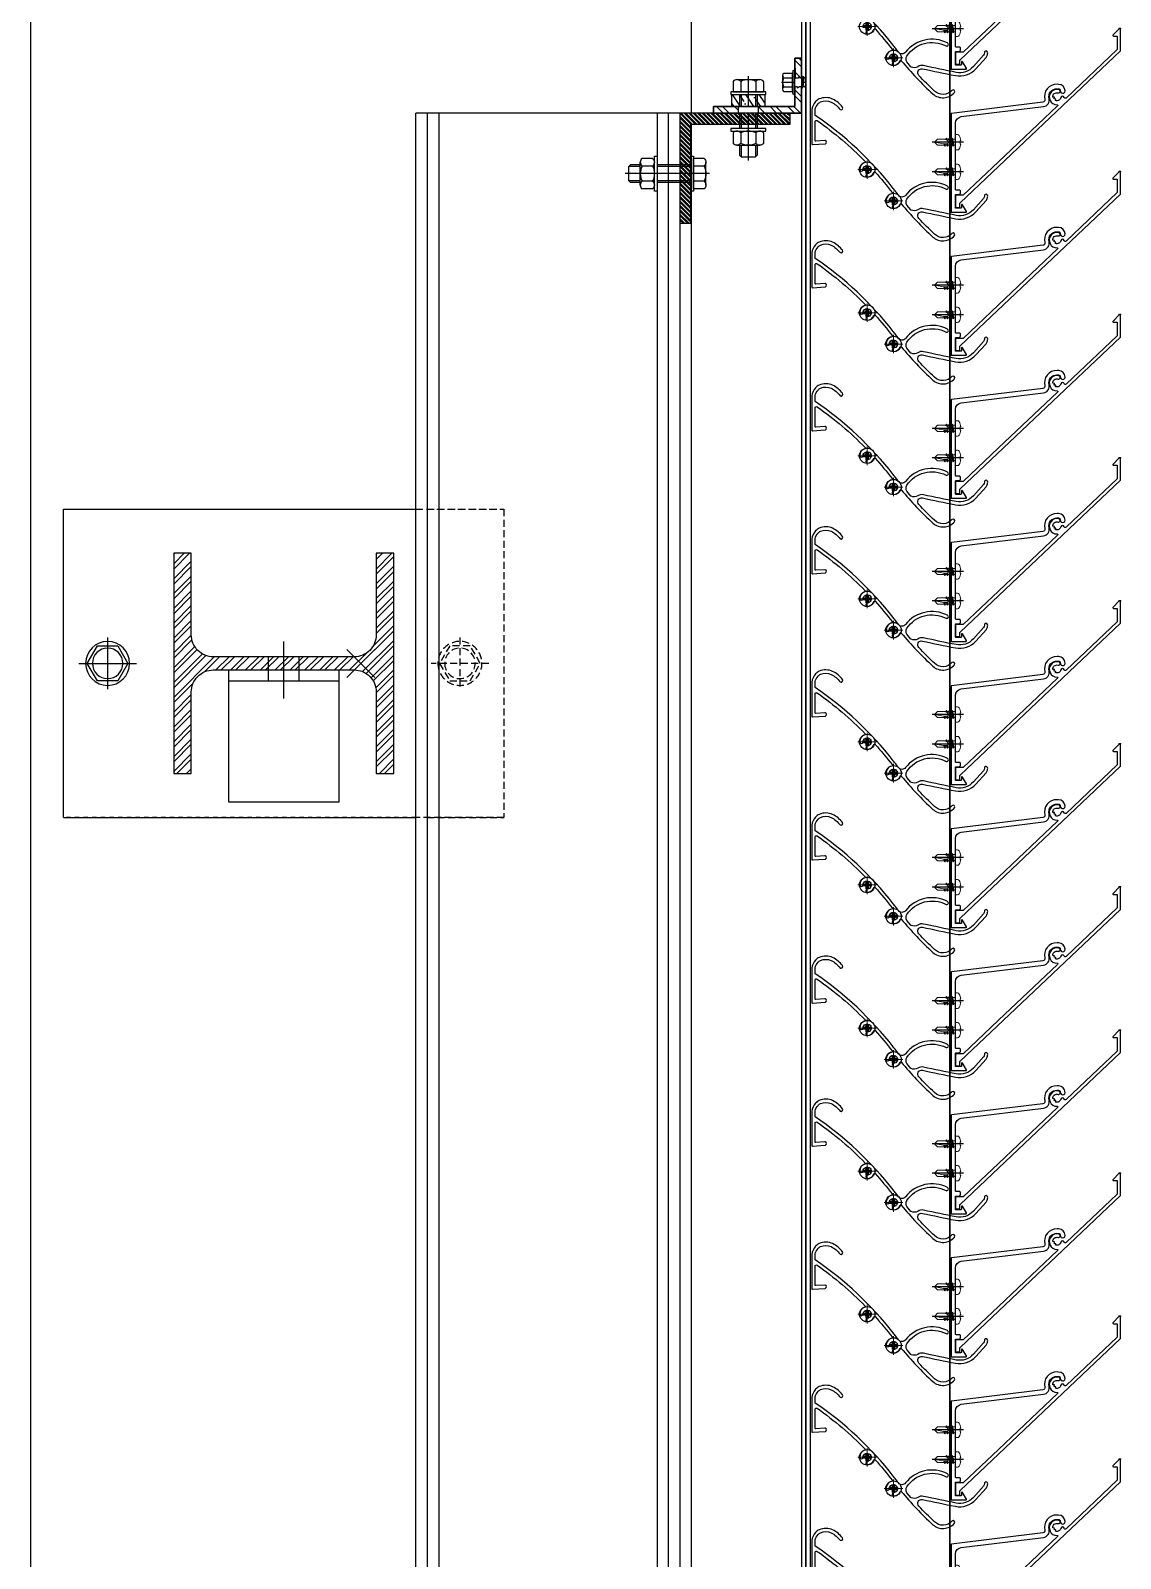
# Model space of a CAD drawing. Header units: millimetres. Extents: x 2519235 to 7246330, y 25937 to 201821.
# Drawn here: x 2752294 to 2752789, y 148856 to 149550 of the extents above; entities that cross this region are included whole.
import ezdxf

# ---------------------------------------------------------------- set-up
doc = ezdxf.new("R2010")
doc.units = ezdxf.units.MM
doc.set_wipeout_variables(frame=1)
for name, pattern in [('CENTER', [50.8, 31.75, -6.35, 6.35, -6.35]), ('DXK_LINE_DOT2', [3.9198, 1.9599, -1.9599]), ('HIDDEN', [0.375, 0.25, -0.125]), ('HIDDEN2', [4.7625, 3.175, -1.5875])]:
    doc.linetypes.add(name, pattern=pattern)
for name, color, linetype in [('000 - STRUCTURE_STEEL_ACCESORIES_MAIN_COLOR_2', 7, 'Continuous'), ('000 - STRUCTURE_STEEL_ACCESORIES_WIPEOUT_', 7, 'Continuous'), ('010 - ASPG_ACCESSORIES_HATCH_', 7, 'Continuous'), ('010 - ASPG_ACCESSORIES_MAIN_COLOR_1', 7, 'Continuous'), ('010 - ASPG_ACCESSORIES_SUB_COLOR_1', 7, 'Continuous'), ('010 - ASPG_ACCESSORIES_SUB_COLOR_2', 7, 'Continuous'), ('010 - ASPG_ACCESSORIES_SYMBOL_', 7, 'Continuous'), ('010 - ASPG_ACCESSORIES_WIPEOUT_', 7, 'Continuous'), ('010 - ASPG_EXTR_DEF_SUB', 7, 'Continuous'), ('010 - ASPG_EXTR_MAIN_COLOR_2', 7, 'Continuous'), ('010 - ASPG_FASTERN_DEF_SUB', 7, 'Continuous'), ('010 - ASPG_FASTERN_MAIN_COLOR_1', 7, 'Continuous'), ('010 - ASPG_FASTERN_SUB_COLOR_2', 7, 'Continuous'), ('010 - ASPG_FASTERN_SUB_COLOR_3', 7, 'Continuous'), ('010 - ASPG_FRAMING_MAIN_COLOR_2', 7, 'Continuous'), ('010 - ASPG_FRAMING_SUB_COLOR_2', 7, 'Continuous'), ('010 - ASPG_FRAMING_WIPEOUT_', 7, 'Continuous'), ('_BOLT-M10', 7, 'Continuous'), ('_C-SC', 7, 'Continuous'), ('_Hatch', 7, 'Continuous'), ('_LOUVER-SB', 7, 'Continuous'), ('BOLT & SCREW', 7, 'Continuous'), ('Center Line', 7, 'CENTER'), ('Xref-PLAN-106.940$0$_Beam', 7, 'Continuous')]:
    doc.layers.add(name, color=color, linetype=linetype)
doc.layers.add('12-GRID', color=7, linetype='CENTER', lineweight=13)
doc.layers.add('SCREW', color=7, linetype='Continuous', lineweight=5)
pattern_1 = [(45, (68845973.911, -106253.634), (-4.0411152545, 4.0411152545), []), (45, (68845976.6053, -106253.634), (-4.0411152545, 4.0411152545), [])]

# ---------------------------------------------------------------- blocks, each defined once
blk = doc.blocks.new('*U368')
at = {"color": 7}
for p, q in [((250, -25), (-5050, -25)), ((-5050, -144.93), (-5050, -25)), ((-5050, -30.08), (250, -30.08)), ((-5050, -35.39), (250, -35.39)), ((-5050, -134.54), (250, -134.54)), ((-5050, -139.62), (250, -139.62)), ((-5050, -144.93), (250, -144.93))]:
    blk.add_line(p, q, dxfattribs=at)
blk = doc.blocks.new('_PP-LOUVER')
at = {"layer": '_Hatch'}
h = blk.add_hatch(dxfattribs=at)
h.set_pattern_fill('STEEL', scale=1.5)
h.set_pattern_definition([(45, (-1941.0177, -2436.031), (-3.367596, 3.367596), []), (45, (-1941.0177, -2433.6497), (-3.367596, 3.367596), [])])
h.paths.add_polyline_path([(3, 67), (3, 3, 0.414214), (13, -7), (50, -7), (50, -15), (-50, -15), (-50, -7), (-13, -7, 0.414214), (-3, 3), (-3, 67, 0.414214), (-13, 77), (-50, 77), (-50, 85), (50, 85), (50, 77), (13, 77, 0.414214)])
at = {"color": 7, "linetype": 'Continuous'}
for p, q in [((70, 135), (-70, 135)), ((-70, 135), (-70, -25)), ((70, 135), (70, -25))]:
    blk.add_line(p, q, dxfattribs=at)
at = {"color": 7, "linetype": 'DXK_LINE_DOT2'}
for p, q in [((-70, 135), (-70, -25)), ((70, 135), (-70, 135)), ((70, -25), (70, 135))]:
    blk.add_line(p, q, dxfattribs=at)
at = {"color": 7, "linetype": 'HIDDEN2'}
for p, q in [((-70, -25), (-70, -65)), ((70, -65), (70, -25)), ((-70, -30.08), (-70, -65)), ((70, -30.08), (70, -65)), ((-70, -65), (70, -65)), ((-70, -65), (70, -65))]:
    blk.add_line(p, q, dxfattribs=at)
at = {"color": 7}
blk.add_lwpolyline([(-50, 85), (50, 85), (50, 77), (13, 77, 0.414214), (3, 67), (3, 3, 0.414214), (13, -7), (50, -7), (50, -15), (-50, -15), (-50, -7), (-13, -7, 0.414214), (-3, 3), (-3, 67, 0.414214), (-13, 77), (-50, 77)], format="xyb", close=True, dxfattribs=at)
for points in [[(63, 60), (3, 60), (3, 10), (63, 10)], [(63, 60), (8, 60), (8, 10), (63, 10)]]:
    blk.add_lwpolyline(points, close=True, dxfattribs=at)
at = {"layer": '_BOLT-M10', "color": 7}
for p, q in [((0, 128.05), (0, 101.95)), ((-11.69, 115), (11.69, 115)), ((3, 42), (-3, 42)), ((8, 42), (3, 42)), ((16, 35), (-10, 35)), ((3, 28), (-3, 28)), ((8, 28), (3, 28))]:
    blk.add_line(p, q, dxfattribs=at)
blk.add_lwpolyline([(-8, 110.38), (0, 105.76), (8, 110.38), (8, 119.62), (0, 124.24), (-8, 119.62)], close=True, dxfattribs=at)
for radius in [10, 6.93]:
    blk.add_circle((0, 115), radius, dxfattribs=at)
at = {"layer": 'Defpoints', "color": 7}
for p, q in [((6.35, -6.35), (-6.35, 6.35)), ((-6.35, -6.35), (6.35, 6.35))]:
    blk.add_line(p, q, dxfattribs=at)
at = {"layer": 'Defpoints', "color": 7, "linetype": 'HIDDEN2'}
for p, q in [((0, -58.05), (0, -31.95)), ((-11.69, -45), (11.69, -45))]:
    blk.add_line(p, q, dxfattribs=at)
blk.add_lwpolyline([(-8, -40.38), (0, -35.76), (8, -40.38), (8, -49.62), (0, -54.24), (-8, -49.62)], close=True, dxfattribs=at)
for radius in [10, 6.93]:
    blk.add_circle((0, -45), radius, dxfattribs=at)
blk = doc.blocks.new('Xref-PLAN-106.940')
at = {"layer": 'Xref-PLAN-106.940$0$_Beam', "color": 7}
for p, q in [((153369.18, 22958.4), (153369.18, 16058.4)), ((153669.18, 22958.4), (153669.18, 16058.4))]:
    blk.add_line(p, q, dxfattribs=at)
blk = doc.blocks.new('A$C6d15e31b')
at = {"color": 7}
blk.add_blockref('Xref-PLAN-106.940', (-135619.34, -23258.4), dxfattribs=at)
at = {"layer": '_C-SC', "color": 7, "xscale": -1.000000000000002, "rotation": 90}
blk.add_blockref('_PP-LOUVER', (17899.84, -600), dxfattribs=at)
at = {"layer": '_LOUVER-SB', "color": 7, "xscale": -1.000000000000002, "rotation": 90}
blk.add_blockref('*U368', (17899.84, -5400), dxfattribs=at)
blk = doc.blocks.new('PZG35-9D5')
at = {"layer": 'Center Line', "color": 7}
blk.add_line((0, 3.73), (0, -10.53), dxfattribs=at)
at = {"layer": 'SCREW', "color": 7}
for p, q in [((-1.4, 0), (-1.4, -1.09)), ((1.4, 0), (1.4, -0.59)), ((-1.85, -1.4), (1.85, -0.9)), ((-1.85, -1.4), (-1.4, -1.09)), ((-1.85, -1.4), (-1.4, -1.71)), ((-1.85, -2.7), (1.85, -2.2)), ((-1.85, -2.7), (-1.4, -2.39)), ((-1.85, -2.7), (-1.4, -3.01)), ((-1.85, -4), (-1.4, -3.69)), ((-1.85, -4), (-0.99, -3.88)), ((-1.85, -4), (-1.4, -4.31)), ((-1.4, -1.09), (1.4, -0.59)), ((-1.4, -1.71), (1.4, -1.21)), ((-1.4, -1.71), (-1.4, -2.39)), ((-1.4, -2.39), (1.4, -1.89)), ((-1.4, -3.01), (1.4, -2.51)), ((-1.4, -3.01), (-1.4, -3.69)), ((-1.4, -3.69), (-0.84, -3.59)), ((-1.4, -4.31), (-1.18, -4.27)), ((-1.4, -4.31), (-1.4, -8.1)), ((0.56, -3.34), (1.4, -3.19)), ((0.71, -3.65), (1.85, -3.5)), ((0.71, -3.93), (1.4, -3.81)), ((0.71, -4.61), (1.4, -4.49)), ((0.71, -4.95), (1.85, -4.8)), ((0.71, -5.23), (1.4, -5.11)), ((1.85, -0.9), (1.4, -0.59)), ((1.85, -0.9), (1.4, -1.21)), ((1.4, -1.21), (1.4, -1.89)), ((1.85, -2.2), (1.4, -1.89)), ((1.85, -2.2), (1.4, -2.51)), ((1.4, -2.51), (1.4, -3.19)), ((1.85, -3.5), (1.4, -3.19)), ((1.85, -3.5), (1.4, -3.81)), ((1.4, -3.81), (1.4, -4.49)), ((1.85, -4.8), (1.4, -4.49)), ((1.85, -4.8), (1.4, -5.11)), ((1.4, -5.11), (1.4, -8.1)), ((0, -9.5), (-1.4, -8.1)), ((0, -9.5), (1.4, -8.1))]:
    blk.add_line(p, q, dxfattribs=at)
blk.add_lwpolyline([(0, -9.5), (0.71, -5.23), (0.71, -3.6, 0.417657), (0.41, -3.3, 0.108102), (-0.84, -3.59), (-1.4, -4.7)], format="xyb", dxfattribs=at)
blk = doc.blocks.new('*U2951')
at = {"layer": 'SCREW', "color": 7}
blk.add_lwpolyline([(3.03, 1.78, 0.09906), (0.8, 2.55), (0.8, 2.27), (-0.8, 2.27), (-0.8, 2.55, 0.09906), (-3.03, 1.78, 0.266588), (-3.5, 0.96), (-3.5, 0.2, 0.414214), (-3.3, 0), (3.3, 0, 0.414214), (3.5, 0.2), (3.5, 0.96, 0.266588)], format="xyb", close=True, dxfattribs=at)
blk.add_blockref('PZG35-9D5', (0, 0), dxfattribs=at)
blk = doc.blocks.new('*U2950')
at = {"color": 7}
blk.add_point((0, 0), dxfattribs=at)
at = {"layer": '010 - ASPG_ACCESSORIES_MAIN_COLOR_1', "color": 7}
blk.add_lwpolyline([(-39.7, -0.6, 0.414214), (-40, -0.9), (-40, -7.37, 0.57735), (-39.65, -7.57), (-36.64, -5.83, 0.767327), (-36.79, -5.3), (-37.9, -5.3, -0.414214), (-38.2, -5), (-38.2, -2.8, -0.414214), (-38, -2.6), (-32.18, -2.6, -0.388879), (-31.98, -2.78), (-31.85, -4.34, 0.388879), (-31.35, -4.8), (-30.3, -4.8, 0.414214), (-30, -4.5), (-30, -2.9, -0.414214), (-29.7, -2.6), (0.41, -2.6, -0.378969), (3.39, -5.24), (7.95, -42.52, 0.446593), (11.62, -45.08, -0.489802), (16.08, -48.68), (16.06, -49.36, -0.18248), (15.8, -50.02, -0.267949), (15.33, -50.17, 1.122115), (15.1, -52.34, 0.405004), (18.06, -49.4), (18.08, -48.72, 0.489805), (11.16, -43.13, -0.446597), (9.94, -42.28), (4.87, -0.85, 0.364176), (4.57, -0.6)], format="xyb", close=True, dxfattribs=at)
at = {"layer": '010 - ASPG_EXTR_DEF_SUB', "color": 7}
for p in [(-40, -0.5), (43.44, -76.9), (43.44, -77.5)]:
    blk.add_point(p, dxfattribs=at)
at = {"layer": '010 - ASPG_EXTR_MAIN_COLOR_2', "color": 7}
blk.add_lwpolyline([(11.37, -48.15), (11.47, -47.44), (12.18, -47.56), (12.29, -46.79, -0.535538), (14.19, -49.17, 0.991572), (15.66, -49.58, 1.157025), (8.79, -48.77, -0.688558), (8.27, -48.99), (-17.14, -22.17), (-32.34, -6.13), (-32.34, -2.9, 0.414312), (-32.64, -2.6), (-37.54, -2.6, 0.414116), (-37.84, -2.9), (-37.84, -4.3, 0.414214), (-37.54, -4.6), (-35.99, -4.6, -0.205895), (-35.77, -4.69), (33.23, -77.5), (43.14, -77.5, 0.668179), (43.36, -76.99), (40.52, -74.15, 0.668179), (40.01, -74.36), (40.01, -76), (33.87, -76), (11.86, -52.78, -0.558354), (12.08, -51.95, 0.766275), (12.04, -50.39, -0.438583), (10.71, -48.05)], format="xyb", close=True, dxfattribs=at)
at = {"layer": 'SCREW', "color": 7, "rotation": 180}
for p in [(-21.65, -2.5), (-8.24, -2.5)]:
    blk.add_blockref('*U2951', p, dxfattribs=at)
blk = doc.blocks.new('*U1454')
at = {"color": 7}
blk.add_wipeout([(1742.3, 4), (60, 4), (60, 69.3), (1742.3, 69.3)], dxfattribs=at).dxf.layer = '010 - ASPG_FRAMING_WIPEOUT_'
at = {"layer": '010 - ASPG_FRAMING_MAIN_COLOR_2', "color": 7}
blk.add_lwpolyline([(1712.3, 69.3), (90, 69.3), (90, 6), (1712.3, 6)], close=True, dxfattribs=at)
at = {"layer": '010 - ASPG_FRAMING_SUB_COLOR_2', "color": 7}
for points in [[(1742.3, 4), (60, 4), (60, 69.3), (1742.3, 69.3)], [(60, 2), (60, 4), (1742.3, 4), (1742.3, 2)]]:
    blk.add_lwpolyline(points, close=True, dxfattribs=at)
at = {"color": 7, "xscale": -1, "rotation": 180}
for p in [(620, 69.3), (685, 69.3), (750, 69.3), (815, 69.3), (880, 69.3), (945, 69.3), (1010, 69.3), (1075, 69.3), (1140, 69.3), (1205, 69.3), (1270, 69.3), (1335, 69.3)]:
    blk.add_blockref('*U2950', p, dxfattribs=at)
blk = doc.blocks.new('*U2952')
at = {"layer": '12-GRID', "color": 7, "linetype": 'CENTER'}
for p, q in [((0, -6.2), (0, 2.2)), ((-4.2, -2), (4.2, -2))]:
    blk.add_line(p, q, dxfattribs=at)
at = {"layer": 'BOLT & SCREW', "color": 7}
for p, q in [((-0.55, -1.77), (-1.77, -1.56)), ((-0.55, -2.23), (-1.77, -2.44)), ((-0.46, -1.77), (-0.88, -1.56)), ((-0.46, -2.23), (-0.88, -2.44)), ((-0.23, -1.45), (-0.44, -0.23)), ((-0.23, -1.54), (-0.44, -1.12)), ((-0.23, -2.46), (-0.44, -2.88)), ((-0.23, -2.55), (-0.44, -3.77)), ((0.23, -1.45), (0.44, -0.23)), ((0.23, -1.54), (0.44, -1.12)), ((0.44, -2.88), (0.23, -2.46)), ((0.23, -2.55), (0.44, -3.77)), ((0.46, -1.77), (0.88, -1.56)), ((0.46, -2.23), (0.88, -2.44)), ((0.55, -1.77), (1.77, -1.56)), ((0.55, -2.23), (1.77, -2.44))]:
    blk.add_line(p, q, dxfattribs=at)
for points in [[(-1.77, -1.56), (-0.88, -1.56, 0.414214), (-0.44, -1.12), (-0.44, -0.23), (0.44, -0.23), (0.44, -1.12, 0.414214), (0.88, -1.56), (1.77, -1.56), (1.77, -2.44), (0.88, -2.44, 0.414214), (0.44, -2.88), (0.44, -3.77), (-0.44, -3.77), (-0.44, -2.88, 0.414214), (-0.88, -2.44), (-1.77, -2.44)], [(0.23, -2.46, -0.414214), (0.46, -2.23), (0.55, -2.23), (0.55, -1.77), (0.46, -1.77, -0.414214), (0.23, -1.54), (0.23, -1.45), (-0.23, -1.45), (-0.23, -1.54, -0.414214), (-0.46, -1.77), (-0.55, -1.77), (-0.55, -2.23), (-0.46, -2.23, -0.414214), (-0.23, -2.46), (-0.23, -2.55), (0.23, -2.55)]]:
    blk.add_lwpolyline(points, format="xyb", close=True, dxfattribs=at)
blk.add_circle((0, -2), 3.5, dxfattribs=at)
blk = doc.blocks.new('*U2202')
at = {"layer": '010 - ASPG_EXTR_DEF_SUB', "color": 7}
for p in [(520, 0), (585, 0), (650, 0), (715, 0), (780, 0), (845, 0), (910, 0), (975, 0), (1040, 0), (1105, 0), (1170, 0)]:
    blk.add_point(p, dxfattribs=at)
at = {"layer": '010 - ASPG_EXTR_MAIN_COLOR_2', "color": 7}
for points in [[(487.47, 68.57), (495.86, 68.57, -0.607385), (496.35, 67.62, -0.045829), (477.78, 45.76, -0.560492)], [(465.56, 33.07, 0.077048), (498.74, 68.44, -0.247674), (498.99, 68.57), (500.98, 68.57, -0.044131), (501.47, 68.5, -0.125846), (503.96, 67.21, -0.098851), (504.82, 66.03, -0.205828), (504.79, 61.2, -0.115116), (501.37, 57.18, 0.822373), (502.46, 56.1, 0.109185), (506.15, 60.56, 0.208323), (506.19, 66.64, 0.100528), (504.97, 68.32, 0.145116), (501.29, 70.07), (485.76, 70.07, 0.433659)], [(1189.08, 46.72, -2.423004), (1187.26, 44.89, 0.952315), (1185.74, 44.76, 0.300821), (1187.89, 41.76, -0.560492)], [(1187.98, 41.25, -0.019425), (1178.62, 33.46, -0.552501), (1178.15, 33.64, 0.344461), (1174.99, 36.3, 0.952015), (1174.86, 34.78, -2.423186), (1173.04, 32.95, 0.952015), (1171.52, 32.82, 0.2854), (1173.49, 29.89, -0.553378), (1173.56, 29.38, 0.030674), (1158.46, 15.06, 0.4171), (1159.11, 5.27, 0.935553), (1160.1, 6.41, -0.43441), (1159.8, 14.29, -0.014998), (1166.92, 21.45, -0.738349), (1169.92, 19.76, 0.004917), (1166.81, 4.8, 0.263611), (1169.88, -4.46), (1175, -9.08, 0.125884), (1176.27, -9.75, 0.044275), (1177.09, -9.87, 1.107655), (1177.13, -8.33, -0.215596), (1176.02, -7.99), (1170.89, -3.35, -0.263611), (1168.28, 4.51, -0.004855), (1171.34, 19.26, 0.23396), (1170.82, 21.95, -0.24081), (1170.71, 24.9, -0.104157), (1170.78, 25), (1172.99, 26.93, -0.229021), (1175.7, 26.89, -0.381721), (1180.27, 9.07, 0.977382), (1181.62, 8.41, 0.361105), (1177.41, 27.5, -0.496126), (1177.44, 30.69, 0.003188), (1179.06, 31.9, -0.002827), (1180.56, 33.07, 0.077048), (1213.74, 68.44, -0.247674)]]:
    blk.add_lwpolyline(points, format="xyb", dxfattribs=at)
for points in [[(550.76, 70.07, 0.433659), (550.46, 69.75), (550.84, 63.96, 0.082069), (550.86, 63.87, 0.720654), (552.33, 63.97, 0.079224), (552.34, 64.07), (552.07, 68.14, -0.433659), (552.47, 68.57), (560.86, 68.57, -0.607385), (561.35, 67.62, -0.045829), (542.78, 45.76, -0.560492), (542.29, 45.89, 0.31786), (539.21, 48.24, 0.953288), (539.08, 46.72, -2.423004), (537.26, 44.89, 0.952315), (535.74, 44.76, 0.300821), (537.89, 41.76, -0.560492), (537.98, 41.25, -0.019425), (528.62, 33.46, -0.552501), (528.15, 33.64, 0.344461), (524.99, 36.3, 0.952015), (524.86, 34.78, -2.423186), (523.04, 32.95, 0.952015), (521.52, 32.82, 0.2854), (523.49, 29.89, -0.553378), (523.56, 29.38, 0.030674), (508.46, 15.06, 0.4171), (509.11, 5.27, 0.935553), (510.1, 6.41, -0.43441), (509.8, 14.29, -0.014998), (516.92, 21.45, -0.738349), (519.92, 19.76, 0.004917), (516.81, 4.8, 0.263611), (519.88, -4.46), (525, -9.08, 0.125884), (526.27, -9.75, 0.044275), (527.09, -9.87, 1.107655), (527.13, -8.33, -0.215596), (526.02, -7.99), (520.89, -3.35, -0.263611), (518.28, 4.51, -0.004855), (521.34, 19.26, 0.23396), (520.82, 21.95, -0.24081), (520.71, 24.9, -0.104157), (520.78, 25), (522.99, 26.93, -0.229021), (525.7, 26.89, -0.381721), (530.27, 9.07, 0.977382), (531.62, 8.41, 0.361105), (527.41, 27.5, -0.496126), (527.44, 30.69, 0.003188), (529.06, 31.9, -0.002827), (530.56, 33.07, 0.077048), (563.74, 68.44, -0.247674), (563.99, 68.57), (565.98, 68.57, -0.044131), (566.47, 68.5, -0.125846), (568.96, 67.21, -0.098851), (569.82, 66.03, -0.205828), (569.79, 61.2, -0.115116), (566.37, 57.18, 0.822373), (567.46, 56.1, 0.109185), (571.15, 60.56, 0.208323), (571.19, 66.64, 0.100528), (569.97, 68.32, 0.145116), (566.29, 70.07)], [(615.76, 70.07, 0.433659), (615.46, 69.75), (615.84, 63.96, 0.082069), (615.86, 63.87, 0.720654), (617.33, 63.97, 0.079224), (617.34, 64.07), (617.07, 68.14, -0.433659), (617.47, 68.57), (625.86, 68.57, -0.607385), (626.35, 67.62, -0.045829), (607.78, 45.76, -0.560492), (607.29, 45.89, 0.31786), (604.21, 48.24, 0.953288), (604.08, 46.72, -2.423004), (602.26, 44.89, 0.952315), (600.74, 44.76, 0.300821), (602.89, 41.76, -0.560492), (602.98, 41.25, -0.019425), (593.62, 33.46, -0.552501), (593.15, 33.64, 0.344461), (589.99, 36.3, 0.952015), (589.86, 34.78, -2.423186), (588.04, 32.95, 0.952015), (586.52, 32.82, 0.2854), (588.49, 29.89, -0.553378), (588.56, 29.38, 0.030674), (573.46, 15.06, 0.4171), (574.11, 5.27, 0.935553), (575.1, 6.41, -0.43441), (574.8, 14.29, -0.014998), (581.92, 21.45, -0.738349), (584.92, 19.76, 0.004917), (581.81, 4.8, 0.263611), (584.88, -4.46), (590, -9.08, 0.125884), (591.27, -9.75, 0.044275), (592.09, -9.87, 1.107655), (592.13, -8.33, -0.215596), (591.02, -7.99), (585.89, -3.35, -0.263611), (583.28, 4.51, -0.004855), (586.34, 19.26, 0.23396), (585.82, 21.95, -0.24081), (585.71, 24.9, -0.104157), (585.78, 25), (587.99, 26.93, -0.229021), (590.7, 26.89, -0.381721), (595.27, 9.07, 0.977382), (596.62, 8.41, 0.361105), (592.41, 27.5, -0.496126), (592.44, 30.69, 0.003188), (594.06, 31.9, -0.002827), (595.56, 33.07, 0.077048), (628.74, 68.44, -0.247674), (628.99, 68.57), (630.98, 68.57, -0.044131), (631.47, 68.5, -0.125846), (633.96, 67.21, -0.098851), (634.82, 66.03, -0.205828), (634.79, 61.2, -0.115116), (631.37, 57.18, 0.822373), (632.46, 56.1, 0.109185), (636.15, 60.56, 0.208323), (636.19, 66.64, 0.100528), (634.97, 68.32, 0.145116), (631.29, 70.07)], [(680.76, 70.07, 0.433659), (680.46, 69.75), (680.84, 63.96, 0.082069), (680.86, 63.87, 0.720654), (682.33, 63.97, 0.079224), (682.34, 64.07), (682.07, 68.14, -0.433659), (682.47, 68.57), (690.86, 68.57, -0.607385), (691.35, 67.62, -0.045829), (672.78, 45.76, -0.560492), (672.29, 45.89, 0.31786), (669.21, 48.24, 0.953288), (669.08, 46.72, -2.423004), (667.26, 44.89, 0.952315), (665.74, 44.76, 0.300821), (667.89, 41.76, -0.560492), (667.98, 41.25, -0.019425), (658.62, 33.46, -0.552501), (658.15, 33.64, 0.344461), (654.99, 36.3, 0.952015), (654.86, 34.78, -2.423186), (653.04, 32.95, 0.952015), (651.52, 32.82, 0.2854), (653.49, 29.89, -0.553378), (653.56, 29.38, 0.030674), (638.46, 15.06, 0.4171), (639.11, 5.27, 0.935553), (640.1, 6.41, -0.43441), (639.8, 14.29, -0.014998), (646.92, 21.45, -0.738349), (649.92, 19.76, 0.004917), (646.81, 4.8, 0.263611), (649.88, -4.46), (655, -9.08, 0.125884), (656.27, -9.75, 0.044275), (657.09, -9.87, 1.107655), (657.13, -8.33, -0.215596), (656.02, -7.99), (650.89, -3.35, -0.263611), (648.28, 4.51, -0.004855), (651.34, 19.26, 0.23396), (650.82, 21.95, -0.24081), (650.71, 24.9, -0.104157), (650.78, 25), (652.99, 26.93, -0.229021), (655.7, 26.89, -0.381721), (660.27, 9.07, 0.977382), (661.62, 8.41, 0.361105), (657.41, 27.5, -0.496126), (657.44, 30.69, 0.003188), (659.06, 31.9, -0.002827), (660.56, 33.07, 0.077048), (693.74, 68.44, -0.247674), (693.99, 68.57), (695.98, 68.57, -0.044131), (696.47, 68.5, -0.125846), (698.96, 67.21, -0.098851), (699.82, 66.03, -0.205828), (699.79, 61.2, -0.115116), (696.37, 57.18, 0.822373), (697.46, 56.1, 0.109185), (701.15, 60.56, 0.208323), (701.19, 66.64, 0.100528), (699.97, 68.32, 0.145116), (696.29, 70.07)], [(745.76, 70.07, 0.433659), (745.46, 69.75), (745.84, 63.96, 0.082069), (745.86, 63.87, 0.720654), (747.33, 63.97, 0.079224), (747.34, 64.07), (747.07, 68.14, -0.433659), (747.47, 68.57), (755.86, 68.57, -0.607385), (756.35, 67.62, -0.045829), (737.78, 45.76, -0.560492), (737.29, 45.89, 0.31786), (734.21, 48.24, 0.953288), (734.08, 46.72, -2.423004), (732.26, 44.89, 0.952315), (730.74, 44.76, 0.300821), (732.89, 41.76, -0.560492), (732.98, 41.25, -0.019425), (723.62, 33.46, -0.552501), (723.15, 33.64, 0.344461), (719.99, 36.3, 0.952015), (719.86, 34.78, -2.423186), (718.04, 32.95, 0.952015), (716.52, 32.82, 0.2854), (718.49, 29.89, -0.553378), (718.56, 29.38, 0.030674), (703.46, 15.06, 0.4171), (704.11, 5.27, 0.935553), (705.1, 6.41, -0.43441), (704.8, 14.29, -0.014998), (711.92, 21.45, -0.738349), (714.92, 19.76, 0.004917), (711.81, 4.8, 0.263611), (714.88, -4.46), (720, -9.08, 0.125884), (721.27, -9.75, 0.044275), (722.09, -9.87, 1.107655), (722.13, -8.33, -0.215596), (721.02, -7.99), (715.89, -3.35, -0.263611), (713.28, 4.51, -0.004855), (716.34, 19.26, 0.23396), (715.82, 21.95, -0.24081), (715.71, 24.9, -0.104157), (715.78, 25), (717.99, 26.93, -0.229021), (720.7, 26.89, -0.381721), (725.27, 9.07, 0.977382), (726.62, 8.41, 0.361105), (722.41, 27.5, -0.496126), (722.44, 30.69, 0.003188), (724.06, 31.9, -0.002827), (725.56, 33.07, 0.077048), (758.74, 68.44, -0.247674), (758.99, 68.57), (760.98, 68.57, -0.044131), (761.47, 68.5, -0.125846), (763.96, 67.21, -0.098851), (764.82, 66.03, -0.205828), (764.79, 61.2, -0.115116), (761.37, 57.18, 0.822373), (762.46, 56.1, 0.109185), (766.15, 60.56, 0.208323), (766.19, 66.64, 0.100528), (764.97, 68.32, 0.145116), (761.29, 70.07)], [(810.76, 70.07, 0.433659), (810.46, 69.75), (810.84, 63.96, 0.082069), (810.86, 63.87, 0.720654), (812.33, 63.97, 0.079224), (812.34, 64.07), (812.07, 68.14, -0.433659), (812.47, 68.57), (820.86, 68.57, -0.607385), (821.35, 67.62, -0.045829), (802.78, 45.76, -0.560492), (802.29, 45.89, 0.31786), (799.21, 48.24, 0.953288), (799.08, 46.72, -2.423004), (797.26, 44.89, 0.952315), (795.74, 44.76, 0.300821), (797.89, 41.76, -0.560492), (797.98, 41.25, -0.019425), (788.62, 33.46, -0.552501), (788.15, 33.64, 0.344461), (784.99, 36.3, 0.952015), (784.86, 34.78, -2.423186), (783.04, 32.95, 0.952015), (781.52, 32.82, 0.2854), (783.49, 29.89, -0.553378), (783.56, 29.38, 0.030674), (768.46, 15.06, 0.4171), (769.11, 5.27, 0.935553), (770.1, 6.41, -0.43441), (769.8, 14.29, -0.014998), (776.92, 21.45, -0.738349), (779.92, 19.76, 0.004917), (776.81, 4.8, 0.263611), (779.88, -4.46), (785, -9.08, 0.125884), (786.27, -9.75, 0.044275), (787.09, -9.87, 1.107655), (787.13, -8.33, -0.215596), (786.02, -7.99), (780.89, -3.35, -0.263611), (778.28, 4.51, -0.004855), (781.34, 19.26, 0.23396), (780.82, 21.95, -0.24081), (780.71, 24.9, -0.104157), (780.78, 25), (782.99, 26.93, -0.229021), (785.7, 26.89, -0.381721), (790.27, 9.07, 0.977382), (791.62, 8.41, 0.361105), (787.41, 27.5, -0.496126), (787.44, 30.69, 0.003188), (789.06, 31.9, -0.002827), (790.56, 33.07, 0.077048), (823.74, 68.44, -0.247674), (823.99, 68.57), (825.98, 68.57, -0.044131), (826.47, 68.5, -0.125846), (828.96, 67.21, -0.098851), (829.82, 66.03, -0.205828), (829.79, 61.2, -0.115116), (826.37, 57.18, 0.822373), (827.46, 56.1, 0.109185), (831.15, 60.56, 0.208323), (831.19, 66.64, 0.100528), (829.97, 68.32, 0.145116), (826.29, 70.07)], [(875.76, 70.07, 0.433659), (875.46, 69.75), (875.84, 63.96, 0.082069), (875.86, 63.87, 0.720654), (877.33, 63.97, 0.079224), (877.34, 64.07), (877.07, 68.14, -0.433659), (877.47, 68.57), (885.86, 68.57, -0.607385), (886.35, 67.62, -0.045829), (867.78, 45.76, -0.560492), (867.29, 45.89, 0.31786), (864.21, 48.24, 0.953288), (864.08, 46.72, -2.423004), (862.26, 44.89, 0.952315), (860.74, 44.76, 0.300821), (862.89, 41.76, -0.560492), (862.98, 41.25, -0.019425), (853.62, 33.46, -0.552501), (853.15, 33.64, 0.344461), (849.99, 36.3, 0.952015), (849.86, 34.78, -2.423186), (848.04, 32.95, 0.952015), (846.52, 32.82, 0.2854), (848.49, 29.89, -0.553378), (848.56, 29.38, 0.030674), (833.46, 15.06, 0.4171), (834.11, 5.27, 0.935553), (835.1, 6.41, -0.43441), (834.8, 14.29, -0.014998), (841.92, 21.45, -0.738349), (844.92, 19.76, 0.004917), (841.81, 4.8, 0.263611), (844.88, -4.46), (850, -9.08, 0.125884), (851.27, -9.75, 0.044275), (852.09, -9.87, 1.107655), (852.13, -8.33, -0.215596), (851.02, -7.99), (845.89, -3.35, -0.263611), (843.28, 4.51, -0.004855), (846.34, 19.26, 0.23396), (845.82, 21.95, -0.24081), (845.71, 24.9, -0.104157), (845.78, 25), (847.99, 26.93, -0.229021), (850.7, 26.89, -0.381721), (855.27, 9.07, 0.977382), (856.62, 8.41, 0.361105), (852.41, 27.5, -0.496126), (852.44, 30.69, 0.003188), (854.06, 31.9, -0.002827), (855.56, 33.07, 0.077048), (888.74, 68.44, -0.247674), (888.99, 68.57), (890.98, 68.57, -0.044131), (891.47, 68.5, -0.125846), (893.96, 67.21, -0.098851), (894.82, 66.03, -0.205828), (894.79, 61.2, -0.115116), (891.37, 57.18, 0.822373), (892.46, 56.1, 0.109185), (896.15, 60.56, 0.208323), (896.19, 66.64, 0.100528), (894.97, 68.32, 0.145116), (891.29, 70.07)], [(940.76, 70.07, 0.433659), (940.46, 69.75), (940.84, 63.96, 0.082069), (940.86, 63.87, 0.720654), (942.33, 63.97, 0.079224), (942.34, 64.07), (942.07, 68.14, -0.433659), (942.47, 68.57), (950.86, 68.57, -0.607385), (951.35, 67.62, -0.045829), (932.78, 45.76, -0.560492), (932.29, 45.89, 0.31786), (929.21, 48.24, 0.953288), (929.08, 46.72, -2.423004), (927.26, 44.89, 0.952315), (925.74, 44.76, 0.300821), (927.89, 41.76, -0.560492), (927.98, 41.25, -0.019425), (918.62, 33.46, -0.552501), (918.15, 33.64, 0.344461), (914.99, 36.3, 0.952015), (914.86, 34.78, -2.423186), (913.04, 32.95, 0.952015), (911.52, 32.82, 0.2854), (913.49, 29.89, -0.553378), (913.56, 29.38, 0.030674), (898.46, 15.06, 0.4171), (899.11, 5.27, 0.935553), (900.1, 6.41, -0.43441), (899.8, 14.29, -0.014998), (906.92, 21.45, -0.738349), (909.92, 19.76, 0.004917), (906.81, 4.8, 0.263611), (909.88, -4.46), (915, -9.08, 0.125884), (916.27, -9.75, 0.044275), (917.09, -9.87, 1.107655), (917.13, -8.33, -0.215596), (916.02, -7.99), (910.89, -3.35, -0.263611), (908.28, 4.51, -0.004855), (911.34, 19.26, 0.23396), (910.82, 21.95, -0.24081), (910.71, 24.9, -0.104157), (910.78, 25), (912.99, 26.93, -0.229021), (915.7, 26.89, -0.381721), (920.27, 9.07, 0.977382), (921.62, 8.41, 0.361105), (917.41, 27.5, -0.496126), (917.44, 30.69, 0.003188), (919.06, 31.9, -0.002827), (920.56, 33.07, 0.077048), (953.74, 68.44, -0.247674), (953.99, 68.57), (955.98, 68.57, -0.044131), (956.47, 68.5, -0.125846), (958.96, 67.21, -0.098851), (959.82, 66.03, -0.205828), (959.79, 61.2, -0.115116), (956.37, 57.18, 0.822373), (957.46, 56.1, 0.109185), (961.15, 60.56, 0.208323), (961.19, 66.64, 0.100528), (959.97, 68.32, 0.145116), (956.29, 70.07)], [(1005.76, 70.07, 0.433659), (1005.46, 69.75), (1005.84, 63.96, 0.082069), (1005.86, 63.87, 0.720654), (1007.33, 63.97, 0.079224), (1007.34, 64.07), (1007.07, 68.14, -0.433659), (1007.47, 68.57), (1015.86, 68.57, -0.607385), (1016.35, 67.62, -0.045829), (997.78, 45.76, -0.560492), (997.29, 45.89, 0.31786), (994.21, 48.24, 0.953288), (994.08, 46.72, -2.423004), (992.26, 44.89, 0.952315), (990.74, 44.76, 0.300821), (992.89, 41.76, -0.560492), (992.98, 41.25, -0.019425), (983.62, 33.46, -0.552501), (983.15, 33.64, 0.344461), (979.99, 36.3, 0.952015), (979.86, 34.78, -2.423186), (978.04, 32.95, 0.952015), (976.52, 32.82, 0.2854), (978.49, 29.89, -0.553378), (978.56, 29.38, 0.030674), (963.46, 15.06, 0.4171), (964.11, 5.27, 0.935553), (965.1, 6.41, -0.43441), (964.8, 14.29, -0.014998), (971.92, 21.45, -0.738349), (974.92, 19.76, 0.004917), (971.81, 4.8, 0.263611), (974.88, -4.46), (980, -9.08, 0.125884), (981.27, -9.75, 0.044275), (982.09, -9.87, 1.107655), (982.13, -8.33, -0.215596), (981.02, -7.99), (975.89, -3.35, -0.263611), (973.28, 4.51, -0.004855), (976.34, 19.26, 0.23396), (975.82, 21.95, -0.24081), (975.71, 24.9, -0.104157), (975.78, 25), (977.99, 26.93, -0.229021), (980.7, 26.89, -0.381721), (985.27, 9.07, 0.977382), (986.62, 8.41, 0.361105), (982.41, 27.5, -0.496126), (982.44, 30.69, 0.003188), (984.06, 31.9, -0.002827), (985.56, 33.07, 0.077048), (1018.74, 68.44, -0.247674), (1018.99, 68.57), (1020.98, 68.57, -0.044131), (1021.47, 68.5, -0.125846), (1023.96, 67.21, -0.098851), (1024.82, 66.03, -0.205828), (1024.79, 61.2, -0.115116), (1021.37, 57.18, 0.822373), (1022.46, 56.1, 0.109185), (1026.15, 60.56, 0.208323), (1026.19, 66.64, 0.100528), (1024.97, 68.32, 0.145116), (1021.29, 70.07)], [(1070.76, 70.07, 0.433659), (1070.46, 69.75), (1070.84, 63.96, 0.082069), (1070.86, 63.87, 0.720654), (1072.33, 63.97, 0.079224), (1072.34, 64.07), (1072.07, 68.14, -0.433659), (1072.47, 68.57), (1080.86, 68.57, -0.607385), (1081.35, 67.62, -0.045829), (1062.78, 45.76, -0.560492), (1062.29, 45.89, 0.31786), (1059.21, 48.24, 0.953288), (1059.08, 46.72, -2.423004), (1057.26, 44.89, 0.952315), (1055.74, 44.76, 0.300821), (1057.89, 41.76, -0.560492), (1057.98, 41.25, -0.019425), (1048.62, 33.46, -0.552501), (1048.15, 33.64, 0.344461), (1044.99, 36.3, 0.952015), (1044.86, 34.78, -2.423186), (1043.04, 32.95, 0.952015), (1041.52, 32.82, 0.2854), (1043.49, 29.89, -0.553378), (1043.56, 29.38, 0.030674), (1028.46, 15.06, 0.4171), (1029.11, 5.27, 0.935553), (1030.1, 6.41, -0.43441), (1029.8, 14.29, -0.014998), (1036.92, 21.45, -0.738349), (1039.92, 19.76, 0.004917), (1036.81, 4.8, 0.263611), (1039.88, -4.46), (1045, -9.08, 0.125884), (1046.27, -9.75, 0.044275), (1047.09, -9.87, 1.107655), (1047.13, -8.33, -0.215596), (1046.02, -7.99), (1040.89, -3.35, -0.263611), (1038.28, 4.51, -0.004855), (1041.34, 19.26, 0.23396), (1040.82, 21.95, -0.24081), (1040.71, 24.9, -0.104157), (1040.78, 25), (1042.99, 26.93, -0.229021), (1045.7, 26.89, -0.381721), (1050.27, 9.07, 0.977382), (1051.62, 8.41, 0.361105), (1047.41, 27.5, -0.496126), (1047.44, 30.69, 0.003188), (1049.06, 31.9, -0.002827), (1050.56, 33.07, 0.077048), (1083.74, 68.44, -0.247674), (1083.99, 68.57), (1085.98, 68.57, -0.044131), (1086.47, 68.5, -0.125846), (1088.96, 67.21, -0.098851), (1089.82, 66.03, -0.205828), (1089.79, 61.2, -0.115116), (1086.37, 57.18, 0.822373), (1087.46, 56.1, 0.109185), (1091.15, 60.56, 0.208323), (1091.19, 66.64, 0.100528), (1089.97, 68.32, 0.145116), (1086.29, 70.07)], [(1135.76, 70.07, 0.433659), (1135.46, 69.75), (1135.84, 63.96, 0.082069), (1135.86, 63.87, 0.720654), (1137.33, 63.97, 0.079224), (1137.34, 64.07), (1137.07, 68.14, -0.433659), (1137.47, 68.57), (1145.86, 68.57, -0.607385), (1146.35, 67.62, -0.045829), (1127.78, 45.76, -0.560492), (1127.29, 45.89, 0.31786), (1124.21, 48.24, 0.953288), (1124.08, 46.72, -2.423004), (1122.26, 44.89, 0.952315), (1120.74, 44.76, 0.300821), (1122.89, 41.76, -0.560492), (1122.98, 41.25, -0.019425), (1113.62, 33.46, -0.552501), (1113.15, 33.64, 0.344461), (1109.99, 36.3, 0.952015), (1109.86, 34.78, -2.423186), (1108.04, 32.95, 0.952015), (1106.52, 32.82, 0.2854), (1108.49, 29.89, -0.553378), (1108.56, 29.38, 0.030674), (1093.46, 15.06, 0.4171), (1094.11, 5.27, 0.935553), (1095.1, 6.41, -0.43441), (1094.8, 14.29, -0.014998), (1101.92, 21.45, -0.738349), (1104.92, 19.76, 0.004917), (1101.81, 4.8, 0.263611), (1104.88, -4.46), (1110, -9.08, 0.125884), (1111.27, -9.75, 0.044275), (1112.09, -9.87, 1.107655), (1112.13, -8.33, -0.215596), (1111.02, -7.99), (1105.89, -3.35, -0.263611), (1103.28, 4.51, -0.004855), (1106.34, 19.26, 0.23396), (1105.82, 21.95, -0.24081), (1105.71, 24.9, -0.104157), (1105.78, 25), (1107.99, 26.93, -0.229021), (1110.7, 26.89, -0.381721), (1115.27, 9.07, 0.977382), (1116.62, 8.41, 0.361105), (1112.41, 27.5, -0.496126), (1112.44, 30.69, 0.003188), (1114.06, 31.9, -0.002827), (1115.56, 33.07, 0.077048), (1148.74, 68.44, -0.247674), (1148.99, 68.57), (1150.98, 68.57, -0.044131), (1151.47, 68.5, -0.125846), (1153.96, 67.21, -0.098851), (1154.82, 66.03, -0.205828), (1154.79, 61.2, -0.115116), (1151.37, 57.18, 0.822373), (1152.46, 56.1, 0.109185), (1156.15, 60.56, 0.208323), (1156.19, 66.64, 0.100528), (1154.97, 68.32, 0.145116), (1151.29, 70.07)]]:
    blk.add_lwpolyline(points, format="xyb", close=True, dxfattribs=at)
at = {"color": 7, "rotation": 179.999999999989}
for p in [(539.09, 42.89), (604.09, 42.89), (669.09, 42.89), (734.09, 42.89), (799.09, 42.89), (864.09, 42.89), (929.09, 42.89), (994.09, 42.89), (1059.09, 42.89), (1124.09, 42.89), (1189.09, 42.89), (524.87, 30.95), (589.87, 30.95), (654.87, 30.95), (719.87, 30.95), (784.87, 30.95), (849.87, 30.95), (914.87, 30.95), (979.87, 30.95), (1044.87, 30.95), (1109.87, 30.95), (1174.87, 30.95)]:
    blk.add_blockref('*U2952', p, dxfattribs=at)
blk = doc.blocks.new('W-1-PP17-ENT1_REV02_20260416-153151_PP17_ENT1_ASPG_MAIN_UPPL')
at = {"color": 7, "xscale": -1, "rotation": 270}
blk.add_blockref('*U1454', (18098, -1625), dxfattribs=at)
at = {"color": 7, "rotation": 90}
blk.add_blockref('*U2202', (18174.67, -1499.77), dxfattribs=at)
blk = doc.blocks.new('*U3382')
at = {"layer": '010 - ASPG_ACCESSORIES_SUB_COLOR_2', "color": 7}
for p, q in [((-2.08, -1.55), (-2.08, 0)), ((2.08, -1.05), (2.08, 0)), ((-2.73, -1.9), (2.73, -1.4)), ((-2.73, -1.9), (-2.08, -1.55)), ((-2.73, -1.9), (-2.08, -2.25)), ((-2.73, -3.7), (2.73, -3.2)), ((-2.73, -3.7), (-2.08, -3.35)), ((-2.73, -3.7), (-2.08, -4.05)), ((-2.73, -5.5), (2.73, -5)), ((-2.73, -5.5), (2.73, -5)), ((-2.73, -5.5), (-2.08, -5.15)), ((-2.73, -5.5), (-2.08, -5.15)), ((-2.73, -5.5), (-2.08, -5.85)), ((-2.73, -5.5), (-2.08, -5.85)), ((-2.73, -7.3), (2.73, -6.8)), ((-2.08, -1.55), (2.08, -1.05)), ((-2.08, -2.25), (2.08, -1.75)), ((-2.08, -3.35), (-2.08, -2.25)), ((-2.08, -3.35), (2.08, -2.85)), ((-2.08, -4.05), (2.08, -3.55)), ((-2.08, -5.15), (-2.08, -4.05)), ((-2.08, -5.15), (2.08, -4.65)), ((-2.08, -5.15), (2.08, -4.65)), ((-2.08, -5.85), (2.08, -5.35)), ((-2.08, -5.85), (2.08, -5.35)), ((-2.08, -6.95), (-2.08, -5.85)), ((-2.08, -6.95), (-2.08, -5.85)), ((-2.08, -6.95), (2.08, -6.45)), ((2.73, -1.4), (2.08, -1.05)), ((2.73, -1.4), (2.08, -1.75)), ((2.08, -2.85), (2.08, -1.75)), ((2.73, -3.2), (2.08, -2.85)), ((2.73, -3.2), (2.08, -3.55)), ((2.08, -4.65), (2.08, -3.55)), ((2.73, -5), (2.08, -4.65)), ((2.73, -5), (2.08, -4.65)), ((2.73, -5), (2.08, -5.35)), ((2.73, -5), (2.08, -5.35)), ((2.08, -6.45), (2.08, -5.35)), ((2.08, -6.45), (2.08, -5.35)), ((2.73, -6.8), (2.08, -6.45)), ((2.73, -6.8), (2.08, -7.15)), ((-2.73, -7.3), (-2.08, -6.95)), ((-2.73, -7.3), (-2.08, -7.65)), ((-2.73, -9.1), (-2.08, -8.75)), ((-2.73, -9.1), (-1.57, -8.98)), ((-2.73, -9.1), (-2.08, -9.45)), ((-2.73, -10.9), (-2.08, -10.55)), ((-2.73, -10.9), (-1.84, -10.81)), ((-2.73, -10.9), (-2.08, -11.25)), ((-2.08, -7.65), (2.08, -7.15)), ((-2.08, -8.75), (-2.08, -7.65)), ((-2.08, -8.75), (-1.06, -8.61)), ((-2.08, -9.45), (-1.63, -9.39)), ((-2.08, -10.55), (-2.08, -9.45)), ((-2.08, -10.55), (-1.8, -10.51)), ((-2.08, -11.25), (-1.91, -11.23)), ((-2.08, -12.4), (-2.08, -11.25)), ((-2.08, -12.4), (-2.08, -15.6)), ((0.43, -8.44), (2.08, -8.25)), ((0.71, -8.78), (2.73, -8.6)), ((0.71, -9.1), (2.08, -8.95)), ((0.71, -10.21), (2.08, -10.05)), ((0.71, -10.58), (2.73, -10.4)), ((0.71, -10.9), (2.08, -10.75)), ((2.08, -8.25), (2.08, -7.15)), ((2.73, -8.6), (2.08, -8.25)), ((2.73, -8.6), (2.08, -8.95)), ((2.08, -10.05), (2.08, -8.95)), ((2.73, -10.4), (2.08, -10.05)), ((2.73, -10.4), (2.08, -10.75)), ((2.08, -10.75), (2.08, -15.6)), ((0, -17.2), (-2.08, -15.6)), ((0, -17.2), (2.08, -15.6))]:
    blk.add_line(p, q, dxfattribs=at)
blk.add_lwpolyline([(0, -17.2), (0.71, -11.46), (0.71, -8.74, 0.417657), (0.41, -8.44, 0.070993), (-1.53, -8.73), (-2.08, -12.4)], format="xyb", dxfattribs=at)
at = {"layer": '010 - ASPG_ACCESSORIES_SYMBOL_', "color": 7, "linetype": 'CENTER'}
blk.add_line((0, 6.14), (0, -18.2), dxfattribs=at)
at = {"layer": '010 - ASPG_FASTERN_MAIN_COLOR_1', "color": 7}
for p, q in [((-5.5, 0.55), (-5.5, 0)), ((5.5, 0), (-5.5, 0)), ((-5.2, 0.85), (-4.17, 1.2)), ((5.2, 0.85), (-5.2, 0.85)), ((-4.17, 5.05), (-4.17, 1.2)), ((4.17, 1.2), (-4.17, 1.2)), ((3.13, 5.45), (-3.13, 5.45)), ((-2.58, 0.85), (-2.08, 1.2)), ((-2.08, 5.05), (-2.08, 1.2)), ((2.08, 5.05), (2.08, 1.2)), ((2.45, 0.85), (2.08, 1.2)), ((4.17, 5.05), (4.17, 1.2)), ((5.2, 0.85), (4.17, 1.2)), ((5.5, 0.55), (5.5, 0))]:
    blk.add_line(p, q, dxfattribs=at)
for centre, radius, start, end in [((-5.2, 0.55), 0.3, 90, 180), ((-3.13, 3.89), 1.56, 48.01708, 131.98292), ((0, -0.18), 5.63, 68.27991, 111.72009), ((3.13, 3.89), 1.56, 48.01708, 131.98292), ((5.2, 0.55), 0.3, 0, 90)]:
    blk.add_arc(centre, radius, start, end, dxfattribs=at)
blk = doc.blocks.new('G$C7D677D58')
at = {"layer": '010 - ASPG_FASTERN_MAIN_COLOR_1'}
h = blk.add_hatch(dxfattribs=at)
h.set_pattern_fill('ANSI35', scale=0.02, angle=280.67684, style=0)
h.set_pattern_definition([(145.676841, (67.453535, -13.0942606), (0.00281929957, 0.00412935224), []), (145.676841, (67.4500606, -13.0949156), (0.00281929957, 0.00412935224), [0.00625, -0.00125, 0, -0.00125])])
h.paths.add_polyline_path([(0.02989, 0.01545), (0.02447, 0.01545), (0.02447, 0.00055), (0.02989, 0.00055)])
at = {"layer": '010 - ASPG_FASTERN_DEF_SUB', "color": 7, "ltscale": 0.1}
blk.add_line((0.03829, 0.008), (0, 0.008, 0), dxfattribs=at)
at = {"layer": '010 - ASPG_FASTERN_MAIN_COLOR_1', "color": 7}
for p, q in [((0.01247, 0.01493, 0), (0.00767, 0.01493, 0)), ((0.01327, 0, 0), (0.01327, 0.016, 0)), ((0.01327, 0.016, 0), (0.01447, 0.016, 0)), ((0.01447, 0.016, 0), (0.01447, 0, 0)), ((0.02989, 0), (0.02989, 0.016)), ((0.02989, 0.016), (0.03109, 0.016)), ((0.03109, 0.016), (0.03109, 0)), ((0.03109, 0.00107), (0.03109, 0.01493)), ((0.03589, 0.01493), (0.03109, 0.01493)), ((0.0024, 0.012, 0), (0.0016, 0.0112, 0)), ((0.0016, 0.0048, 0), (0.0016, 0.0112, 0)), ((0.00687, 0.0112, 0), (0.0016, 0.0112, 0)), ((0.00687, 0.012, 0), (0.0024, 0.012, 0)), ((0.00687, 0.0028, 0), (0.00687, 0.0132, 0)), ((0.01247, 0.01146, 0), (0.00767, 0.01146, 0)), ((0.01327, 0.0028, 0), (0.01327, 0.0132, 0)), ((0.03589, 0.01146), (0.03109, 0.01146)), ((0.03669, 0.0028), (0.03669, 0.0132)), ((0.00687, 0.0048, 0), (0.0016, 0.0048, 0)), ((0.0024, 0.004, 0), (0.0016, 0.0048, 0)), ((0.00687, 0.004, 0), (0.0024, 0.004, 0)), ((0.01247, 0.00454, 0), (0.00767, 0.00454, 0)), ((0.01247, 0.00107, 0), (0.00767, 0.00107, 0)), ((0.01447, 0, 0), (0.01327, 0, 0)), ((0.03109, 0), (0.02989, 0)), ((0.03589, 0.00454), (0.03109, 0.00454)), ((0.03589, 0.00107), (0.03109, 0.00107))]:
    blk.add_line(p, q, dxfattribs=at)
at = {"layer": '010 - ASPG_FASTERN_MAIN_COLOR_1', "color": 7, "elevation": 0}
for points in [[(0.00767, 0.01493, 0.46188), (0.00767, 0.01146, 0.23094), (0.00767, 0.00454, 0.46188), (0.00767, 0.00107)], [(0.01247, 0.01493, -0.46188), (0.01247, 0.01146, -0.23094), (0.01247, 0.00454, -0.46188), (0.01247, 0.00107)], [(0.03589, 0.01493, -0.46188), (0.03589, 0.01146, -0.23094), (0.03589, 0.00454, -0.46188), (0.03589, 0.00107)]]:
    blk.add_lwpolyline(points, format="xyb", dxfattribs=at)
at = {"layer": '010 - ASPG_FASTERN_MAIN_COLOR_1', "color": 7}
blk.add_lwpolyline([(0.02989, 0.01545), (0.02447, 0.01545), (0.02447, 0.00055), (0.02989, 0.00055)], close=True, dxfattribs=at)
at = {"layer": '010 - ASPG_FASTERN_SUB_COLOR_2', "color": 7, "linetype": 'HIDDEN'}
for p, q in [((0.02989, 0.012), (0.01447, 0.012, 0)), ((0.02989, 0.0112), (0.01447, 0.0112, 0)), ((0.02989, 0.0048), (0.01447, 0.0048, 0)), ((0.02989, 0.004), (0.01447, 0.004, 0))]:
    blk.add_line(p, q, dxfattribs=at)
blk = doc.blocks.new('010 - ASPG_ACCESSORIES_BRACKET_FOR_FRAME_TYPE-1_CUT-VIEW')
at = {"color": 7}
blk.add_wipeout([(0, 25), (0, 0), (40, 0), (40, 3), (3, 3), (3, 25)], dxfattribs=at).dxf.layer = '010 - ASPG_ACCESSORIES_WIPEOUT_'
at = {"layer": '010 - ASPG_ACCESSORIES_HATCH_'}
h = blk.add_hatch(dxfattribs=at)
h.set_pattern_fill('ANSI32', scale=0.03)
h.set_pattern_definition(pattern_1)
h.paths.add_polyline_path([(1.45, 16.09), (1.1, 16.73), (0.75, 16.09), (0, 16.09), (0, 25), (3, 25), (2.98, 16.09)])
h = blk.add_hatch(dxfattribs=at)
h.set_pattern_fill('ANSI32', scale=0.03)
h.set_pattern_definition(pattern_1)
h.paths.add_polyline_path([(0, 0), (0, 11.78), (0.18, 11.92), (1.25, 11.92), (1.6, 11.27), (1.95, 11.92), (3, 11.92), (3, 3), (19.7, 3), (19.7, 0)])
h = blk.add_hatch(dxfattribs=at)
h.set_pattern_fill('ANSI32', scale=0.03)
h.set_pattern_definition(pattern_1)
h.paths.add_polyline_path([(28.7, 0), (28.7, 3), (40, 3), (40, 0)])
at = {"layer": '010 - ASPG_ACCESSORIES_MAIN_COLOR_1', "color": 7}
blk.add_lwpolyline([(0, 25), (0, 0), (40, 0), (40, 3), (3, 3), (3, 25)], close=True, dxfattribs=at)
at = {"layer": '010 - ASPG_ACCESSORIES_SUB_COLOR_1', "color": 7}
for points in [[(1.45, 16.09), (1.1, 16.73), (0.75, 16.09), (0, 16.09), (0, 25), (3, 25), (2.98, 16.09)], [(0, 0), (0, 11.78), (0.18, 11.92), (1.25, 11.92), (1.6, 11.27), (1.95, 11.92), (3, 11.92), (3, 3), (19.7, 3), (19.7, 0)], [(28.7, 0), (28.7, 3), (40, 3), (40, 0)]]:
    blk.add_lwpolyline(points, close=True, dxfattribs=at)
blk = doc.blocks.new('G$CF155826C')
at = {"layer": '010 - ASPG_FASTERN_DEF_SUB', "color": 7, "ltscale": 0.1}
blk.add_line((0, 0.008), (0.03829, 0.008, 0), dxfattribs=at)
at = {"layer": '010 - ASPG_FASTERN_MAIN_COLOR_1', "color": 7}
for p, q in [((0.0024, 0.01493), (0.0072, 0.01493)), ((0.0072, 0.016), (0.0072, 0)), ((0.0084, 0.016), (0.0072, 0.016)), ((0.0072, 0.00107), (0.0072, 0.01493)), ((0.0084, 0), (0.0084, 0.016)), ((0.02382, 0.016, 0), (0.02382, 0, 0)), ((0.02502, 0.016, 0), (0.02382, 0.016, 0)), ((0.02502, 0, 0), (0.02502, 0.016, 0)), ((0.02582, 0.01493, 0), (0.03062, 0.01493, 0)), ((0.0016, 0.0028), (0.0016, 0.0132)), ((0.0024, 0.01146), (0.0072, 0.01146)), ((0.02502, 0.0028, 0), (0.02502, 0.0132, 0)), ((0.02582, 0.01146, 0), (0.03062, 0.01146, 0)), ((0.03142, 0.0028, 0), (0.03142, 0.0132, 0)), ((0.03142, 0.012, 0), (0.03589, 0.012, 0)), ((0.03142, 0.0112, 0), (0.03669, 0.0112, 0)), ((0.03589, 0.012, 0), (0.03669, 0.0112, 0)), ((0.03669, 0.0048, 0), (0.03669, 0.0112, 0)), ((0.0024, 0.00454), (0.0072, 0.00454)), ((0.0024, 0.00107), (0.0072, 0.00107)), ((0.0072, 0), (0.0084, 0)), ((0.02382, 0, 0), (0.02502, 0, 0)), ((0.02582, 0.00454, 0), (0.03062, 0.00454, 0)), ((0.02582, 0.00107, 0), (0.03062, 0.00107, 0)), ((0.03142, 0.0048, 0), (0.03669, 0.0048, 0)), ((0.03142, 0.004, 0), (0.03589, 0.004, 0)), ((0.03589, 0.004, 0), (0.03669, 0.0048, 0))]:
    blk.add_line(p, q, dxfattribs=at)
at = {"layer": '010 - ASPG_FASTERN_MAIN_COLOR_1', "color": 7, "elevation": 0}
for points in [[(0.0024, 0.01493, 0.46188), (0.0024, 0.01146, 0.23094), (0.0024, 0.00454, 0.46188), (0.0024, 0.00107)], [(0.02582, 0.01493, 0.46188), (0.02582, 0.01146, 0.23094), (0.02582, 0.00454, 0.46188), (0.02582, 0.00107)], [(0.03062, 0.01493, -0.46188), (0.03062, 0.01146, -0.23094), (0.03062, 0.00454, -0.46188), (0.03062, 0.00107)]]:
    blk.add_lwpolyline(points, format="xyb", dxfattribs=at)
at = {"layer": '010 - ASPG_FASTERN_SUB_COLOR_3', "color": 7, "linetype": 'HIDDEN'}
for p, q in [((0.0084, 0.012), (0.02382, 0.012, 0)), ((0.0084, 0.0112), (0.02382, 0.0112, 0)), ((0.0084, 0.0048), (0.02382, 0.0048, 0)), ((0.0084, 0.004), (0.02382, 0.004, 0))]:
    blk.add_line(p, q, dxfattribs=at)
blk = doc.blocks.new('*U2123')
at = {"color": 7, "xscale": -1, "rotation": 270}
blk.add_blockref('*U3382', (3, 11), dxfattribs=at)
at = {"color": 7}
blk.add_wipeout([(50.23, 75), (50.23, 30), (5.23, 30), (5.23, 25), (55.23, 25), (55.23, 75)], dxfattribs=at).dxf.layer = '000 - STRUCTURE_STEEL_ACCESORIES_WIPEOUT_'
at = {"layer": '010 - ASPG_ACCESSORIES_HATCH_'}
h = blk.add_hatch(dxfattribs=at)
h.set_pattern_fill('ANSI32', scale=0.03, angle=-90)
h.set_pattern_definition([(315, (-106127.2574, -14494238.6785), (1.01027881362, 1.01027881362), []), (315, (-106127.2574, -14494239.352), (1.01027881362, 1.01027881362), [])])
h.paths.add_polyline_path([(50.23, 75), (50.23, 30), (5.23, 30), (5.23, 25), (55.23, 25), (55.23, 75)])
at = {"layer": '000 - STRUCTURE_STEEL_ACCESORIES_MAIN_COLOR_2', "color": 7}
blk.add_lwpolyline([(50.23, 75), (50.23, 30), (5.23, 30), (5.23, 25), (55.23, 25), (55.23, 75)], close=True, dxfattribs=at)
at = {"color": 7, "xscale": -1000, "yscale": 1000, "zscale": 1000}
for name, p, rotation in [('G$CF155826C', (41.83, 60.5), 180), ('G$C7D677D58', (32.2, 46.47, 0), 90)]:
    blk.add_blockref(name, p, dxfattribs=dict(at, rotation=rotation))
at = {"color": 7, "xscale": -1, "rotation": 180}
blk.add_blockref('010 - ASPG_ACCESSORIES_BRACKET_FOR_FRAME_TYPE-1_CUT-VIEW', (0, 25), dxfattribs=at)

msp = doc.modelspace()

# ---------------------------------------------------------------- block references
at = {"color": 7}
msp.add_blockref('A$C6d15e31b', (2734544.161, 149862.194), dxfattribs=at)

# ---------------------------------------------------------------- next in the draw order: block references
at = {"color": 7, "rotation": 180}
msp.add_blockref('*U2123', (2752644.161, 149537.195), dxfattribs=at)

# ---------------------------------------------------------------- next in the draw order: block references
at = {"color": 7}
msp.add_blockref('W-1-PP17-ENT1_REV02_20260416-153151_PP17_ENT1_ASPG_MAIN_UPPL', (2734544.161, 149862.194), dxfattribs=at)

doc.saveas('drawing.dxf')
